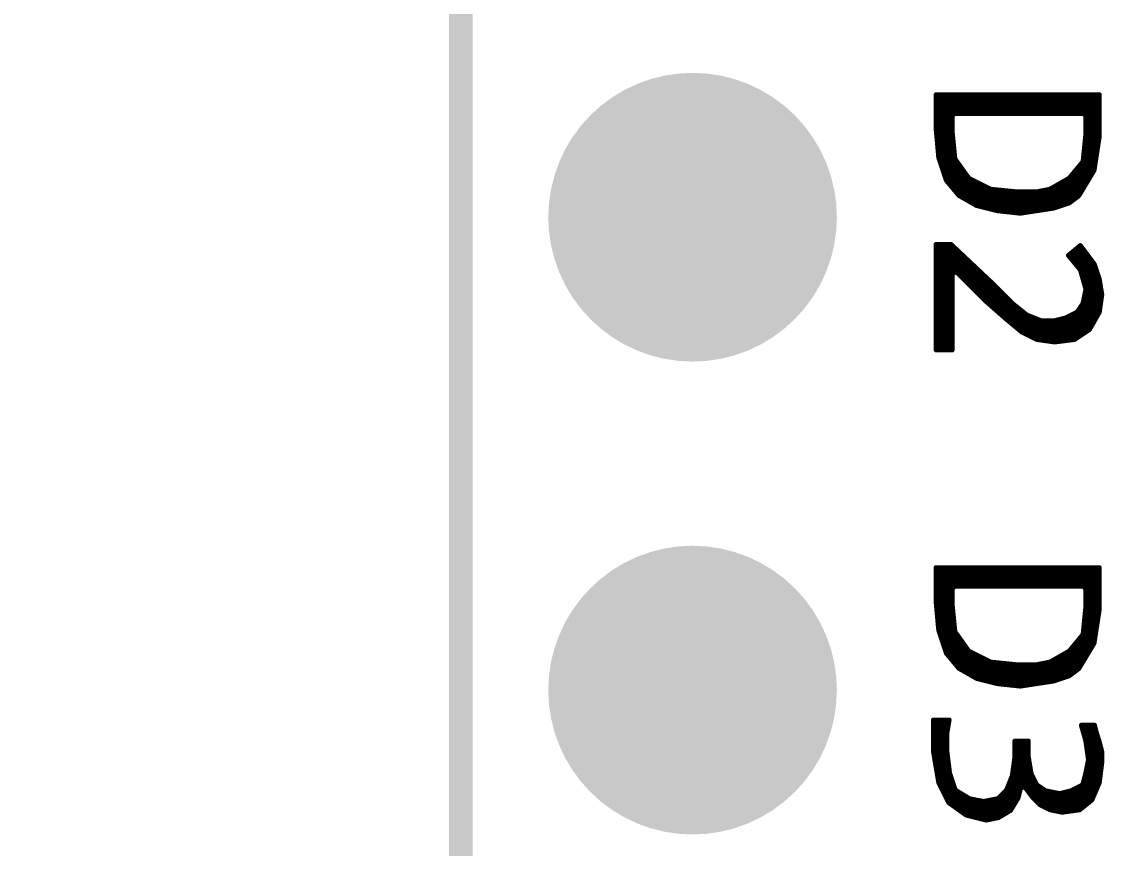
# Model space of a CAD drawing. Extents: x 491.8 to 537.2, y 395.3 to 465.5.
# Drawn here: x 497.64 to 503.46, y 405.52 to 409.96 of the extents above; entities that cross this region are included whole.
import ezdxf

# ---------------------------------------------------------------- set-up
doc = ezdxf.new("R2010")
doc.units = 0
doc.header["$MEASUREMENT"] = 0
doc.layers.get('0').update_dxf_attribs({"linetype": 'CONTINUOUS'})
doc.layers.get('Defpoints').update_dxf_attribs({"linetype": 'CONTINUOUS'})
doc.layers.add('SILKSCREENTOP_P', color=251, linetype='CONTINUOUS')
doc.styles.get("Standard").update_dxf_attribs({"font": 'arial.ttf'})
doc.dimstyles.get("Standard").update_dxf_attribs({"dimtxt": 1.5, "dimasz": 1.5, "dimexe": 0.18, "dimexo": 0, "dimgap": 0.5, "dimtad": 0, "dimtih": 1, "dimtoh": 1, "dimzin": 0, "dimdsep": 46, "dimtxsty": 'Standard', "dimcen": 0.09, "dimadec": 0, "dimazin": 0, "dimtfac": 1, "dimtofl": 0, "dimtmove": 2, "dimatfit": 3, "dimfxl": 1, "dimtolj": 1, "dimtzin": 0, "dimarcsym": 0})

# ---------------------------------------------------------------- blocks, each defined once
blk = doc.blocks.new('ROUND_1')
at = {"const_width": 0.0127}
blk.add_lwpolyline([(-0.00635, 0, 1), (0.00635, 0, 1)], format="xyb", close=True, dxfattribs=at)
blk = doc.blocks.new('ROUND_370')
at = {"const_width": 0.77546}
blk.add_lwpolyline([(-0.38773, 0, 1), (0.38773, 0, 1)], format="xyb", close=True, dxfattribs=at)
blk = doc.blocks.new('*D53')
at = {"color": 0, "linetype": 'Continuous', "lineweight": -2}
for p, q in [((501.0318, 448.26), (494.2153, 448.26)), ((494.3953, 446.76), (494.3953, 425.3958)), ((494.3953, 401.5), (494.3953, 422.8641)), ((501.0318, 400), (494.2153, 400))]:
    blk.add_line(p, q, dxfattribs=at)
at = {"color": 0, "linetype": 'Continuous'}
for points in [[(494.1453, 446.76), (494.6453, 446.76), (494.3953, 448.26)], [(494.1453, 401.5), (494.6453, 401.5), (494.3953, 400)]]:
    blk.add_solid(points, dxfattribs=at)
at = {"layer": 'Defpoints', "color": 0, "linetype": 'Continuous'}
for p in [(501.0318, 448.26), (494.3953, 400), (501.0318, 400)]:
    blk.add_point(p, dxfattribs=at)
at = {"color": 0, "linetype": 'Continuous', "insert": (494.3953, 424.13), "char_height": 1.5, "attachment_point": 5}
blk.add_mtext('\\A1;48.26', dxfattribs=at)

msp = doc.modelspace()

# ---------------------------------------------------------------- linework, layer by layer
at = {"const_width": 0.127}
msp.add_lwpolyline([(500.000016, 400.99996), (500.000016, 447.259964)], dxfattribs=at)
at = {"layer": 'SILKSCREENTOP_P', "const_width": 0.0254}
for points in [[(503.430286, 409.56865), (502.552716, 409.56865)], [(502.552716, 409.56865), (502.552716, 409.3845)], [(502.5644, 409.255722), (502.5644, 409.56865)], [(502.5898, 409.161742), (502.5898, 409.56865)], [(502.6152, 409.099004), (502.6152, 409.56865)], [(502.6406, 409.457652), (502.6406, 409.56865)], [(502.666, 409.46705), (502.666, 409.56865)], [(502.6914, 409.46705), (502.6914, 409.56865)], [(502.7168, 409.46705), (502.7168, 409.56865)], [(502.7422, 409.46705), (502.7422, 409.56865)], [(502.7676, 409.46705), (502.7676, 409.56865)], [(502.793, 409.46705), (502.793, 409.56865)], [(502.8184, 409.46705), (502.8184, 409.56865)], [(502.8438, 409.46705), (502.8438, 409.56865)], [(502.8692, 409.46705), (502.8692, 409.56865)], [(502.8946, 409.46705), (502.8946, 409.56865)], [(502.92, 409.46705), (502.92, 409.56865)], [(502.9454, 409.46705), (502.9454, 409.56865)], [(502.9708, 409.46705), (502.9708, 409.56865)], [(502.9962, 409.46705), (502.9962, 409.56865)], [(503.0216, 409.46705), (503.0216, 409.56865)], [(503.047, 409.46705), (503.047, 409.56865)], [(503.0724, 409.46705), (503.0724, 409.56865)], [(503.0978, 409.46705), (503.0978, 409.56865)], [(503.1232, 409.46705), (503.1232, 409.56865)], [(503.1486, 409.46705), (503.1486, 409.56865)], [(503.174, 409.46705), (503.174, 409.56865)], [(503.1994, 409.46705), (503.1994, 409.56865)], [(503.2248, 409.46705), (503.2248, 409.56865)], [(503.2502, 409.46705), (503.2502, 409.56865)], [(503.2756, 409.46705), (503.2756, 409.56865)], [(503.301, 409.46705), (503.301, 409.56865)], [(503.3264, 409.46705), (503.3264, 409.56865)], [(503.3518, 409.464764), (503.3518, 409.56865)], [(503.3772, 409.120086), (503.3772, 409.56865)], [(503.4026, 409.16225), (503.4026, 409.56865)], [(503.428, 409.326842), (503.428, 409.56865)], [(503.430286, 409.34259), (503.430286, 409.56865)], [(502.640092, 409.45435), (502.652792, 409.46705)], [(502.640092, 409.369768), (502.640092, 409.45435)], [(502.652792, 409.46705), (503.344434, 409.46705)], [(503.344434, 409.46705), (503.357134, 409.45435)], [(503.357134, 409.45435), (503.357134, 409.355544)], [(502.552716, 409.3845), (502.566686, 409.231338)], [(502.640346, 409.368498), (502.640092, 409.369768)], [(502.654316, 409.227528), (502.640346, 409.368498)], [(502.6406, 409.068524), (502.6406, 409.364942)], [(503.35688, 409.354528), (503.34291, 409.213304)], [(503.357134, 409.355544), (503.35688, 409.354528)], [(503.4026, 409.162504), (503.430286, 409.34259)], [(503.3518, 409.077668), (503.3518, 409.302712)], [(502.566686, 409.231338), (502.607834, 409.107894)], [(502.656602, 409.221178), (502.654316, 409.227528)], [(502.727214, 409.122626), (502.656602, 409.221178)], [(502.666, 409.038044), (502.666, 409.208224)], [(503.339862, 409.206446), (503.269504, 409.121864)], [(503.34291, 409.213304), (503.339862, 409.206446)], [(502.6914, 409.017724), (502.6914, 409.172664)], [(503.301, 409.010866), (503.301, 409.15971)], [(503.320558, 409.025598), (503.4026, 409.162504)], [(503.3264, 409.03525), (503.3264, 409.19019)], [(502.607834, 409.107894), (502.675398, 409.026868)], [(502.7168, 409.003246), (502.7168, 409.137104)], [(502.731786, 409.118562), (502.727214, 409.122626)], [(502.844816, 409.062174), (502.731786, 409.118562)], [(502.7422, 408.988768), (502.7422, 409.113482)], [(502.7676, 408.974036), (502.7676, 409.100782)], [(503.265948, 409.118816), (503.167142, 409.062428)], [(503.2248, 408.97175), (503.2248, 409.095448)], [(503.2502, 408.980132), (503.2502, 409.109926)], [(503.269504, 409.121864), (503.265948, 409.118816)], [(503.2756, 408.991816), (503.2756, 409.12923)], [(502.793, 408.966924), (502.793, 409.088082)], [(502.8184, 408.960574), (502.8184, 409.075382)], [(502.8438, 408.954224), (502.8438, 409.062682)], [(502.849134, 409.060904), (502.844816, 409.062174)], [(502.990358, 409.04668), (502.849134, 409.060904)], [(502.8692, 408.947874), (502.8692, 409.058872)], [(502.8946, 408.943302), (502.8946, 409.056332)], [(502.92, 408.940508), (502.92, 409.053792)], [(502.9454, 408.937714), (502.9454, 409.051252)], [(502.9708, 408.93492), (502.9708, 409.048712)], [(502.991628, 409.04668), (502.990358, 409.04668)], [(503.090434, 409.04668), (502.991628, 409.04668)], [(502.9962, 408.932126), (502.9962, 409.04668)], [(503.0216, 408.933396), (503.0216, 409.04668)], [(503.047, 408.93746), (503.047, 409.04668)], [(503.0724, 408.94127), (503.0724, 409.04668)], [(503.09272, 409.046934), (503.090434, 409.04668)], [(503.163332, 409.060904), (503.09272, 409.046934)], [(503.0978, 408.945334), (503.0978, 409.04795)], [(503.1232, 408.949144), (503.1232, 409.05303)], [(503.1486, 408.952954), (503.1486, 409.05811)], [(503.167142, 409.062428), (503.163332, 409.060904)], [(503.174, 408.957018), (503.174, 409.066238)], [(503.1994, 408.963368), (503.1994, 409.080716)], [(502.675398, 409.026868), (502.770648, 408.972512)], [(503.186192, 408.958796), (503.267726, 408.985974)], [(503.267726, 408.985974), (503.320558, 409.025598)], [(502.770648, 408.972512), (502.880884, 408.944826)], [(502.880884, 408.944826), (503.005344, 408.93111)], [(503.005344, 408.93111), (503.186192, 408.958796)], [(502.633742, 408.764486), (502.552716, 408.764486)], [(502.552716, 408.764486), (502.552716, 408.19705)], [(502.5644, 408.19705), (502.5644, 408.764486)], [(502.5898, 408.19705), (502.5898, 408.764486)], [(502.6152, 408.19705), (502.6152, 408.764486)], [(502.869708, 408.542236), (502.633742, 408.764486)], [(502.6406, 408.61107), (502.6406, 408.757882)], [(503.328178, 408.758898), (503.263408, 408.70505)], [(503.3264, 408.629358), (503.3264, 408.757374)], [(503.403616, 408.658314), (503.328178, 408.758898)], [(502.666, 408.612594), (502.666, 408.734006)], [(502.6914, 408.587194), (502.6914, 408.71013)], [(502.7168, 408.561794), (502.7168, 408.686254)], [(503.263408, 408.70505), (503.325892, 408.63012)], [(503.2756, 408.690318), (503.2756, 408.714956)], [(503.301, 408.659838), (503.301, 408.736292)], [(503.3518, 408.543252), (503.3518, 408.727148)], [(503.3772, 408.30627), (503.3772, 408.693366)], [(502.7422, 408.536394), (502.7422, 408.662378)], [(502.7676, 408.510994), (502.7676, 408.638502)], [(503.325892, 408.63012), (503.328432, 408.625294)], [(503.328432, 408.625294), (503.356626, 408.526488)], [(503.4026, 408.35072), (503.4026, 408.65933)], [(503.430794, 408.576526), (503.403616, 408.658314)], [(502.640092, 408.607768), (502.661936, 408.616658)], [(502.640092, 408.19705), (502.640092, 408.607768)], [(502.661936, 408.616658), (502.816876, 408.461718)], [(502.793, 408.485594), (502.793, 408.614626)], [(502.8184, 408.460448), (502.8184, 408.590496)], [(502.8438, 408.438096), (502.8438, 408.56662)], [(503.428, 408.39517), (503.428, 408.584654)], [(503.444256, 408.494738), (503.430794, 408.576526)], [(502.8692, 408.415998), (502.8692, 408.542744)], [(502.968514, 408.443684), (502.869708, 408.542236)], [(502.8946, 408.393646), (502.8946, 408.517344)], [(503.35688, 408.520646), (503.342656, 408.450034)], [(503.356626, 408.526488), (503.35688, 408.520646)], [(502.816876, 408.461718), (502.929144, 408.36342)], [(502.92, 408.371548), (502.92, 408.491944)], [(502.9454, 408.349958), (502.9454, 408.466544)], [(503.342656, 408.450034), (503.340878, 408.445462)], [(503.3518, 408.289252), (503.3518, 408.495754)], [(503.430794, 408.40025), (503.444256, 408.494738)], [(502.96953, 408.442668), (502.968514, 408.443684)], [(503.040142, 408.38628), (502.96953, 408.442668)], [(502.9708, 408.328876), (502.9708, 408.441652)], [(502.9962, 408.30754), (502.9962, 408.421332)], [(503.0216, 408.289506), (503.0216, 408.401012)], [(503.307604, 408.39898), (503.251216, 408.370532)], [(503.301, 408.25547), (503.301, 408.395424)], [(503.312684, 408.403298), (503.307604, 408.39898)], [(503.340878, 408.445462), (503.312684, 408.403298)], [(503.3264, 408.272488), (503.3264, 408.423872)], [(503.3772, 408.30627), (503.430794, 408.40025)], [(502.929144, 408.36342), (503.01271, 408.293824)], [(503.04319, 408.384248), (503.040142, 408.38628)], [(503.113802, 408.356054), (503.04319, 408.384248)], [(503.047, 408.276806), (503.047, 408.382724)], [(503.0724, 408.264106), (503.0724, 408.372564)], [(503.0978, 408.252676), (503.0978, 408.362404)], [(503.118628, 408.355292), (503.113802, 408.356054)], [(503.188986, 408.355292), (503.118628, 408.355292)], [(503.1232, 408.24912), (503.1232, 408.355292)], [(503.1486, 408.24531), (503.1486, 408.355292)], [(503.174, 408.241754), (503.174, 408.355292)], [(503.192288, 408.355546), (503.188986, 408.355292)], [(503.248676, 408.36977), (503.192288, 408.355546)], [(503.1994, 408.240738), (503.1994, 408.357324)], [(503.2248, 408.24404), (503.2248, 408.363674)], [(503.251216, 408.370532), (503.248676, 408.36977)], [(503.2502, 408.247088), (503.2502, 408.370278)], [(503.2756, 408.25039), (503.2756, 408.382724)], [(503.01271, 408.293824), (503.094244, 408.253184)], [(503.297444, 408.253184), (503.3772, 408.30627)], [(503.094244, 408.253184), (503.18924, 408.239468)], [(503.18924, 408.239468), (503.297444, 408.253184)], [(502.552716, 408.19705), (502.640092, 408.19705)], [(503.430286, 407.02865), (502.552716, 407.02865)], [(502.552716, 407.02865), (502.552716, 406.8445)], [(502.5644, 406.715722), (502.5644, 407.02865)], [(502.5898, 406.621742), (502.5898, 407.02865)], [(502.6152, 406.559004), (502.6152, 407.02865)], [(502.6406, 406.917652), (502.6406, 407.02865)], [(502.666, 406.92705), (502.666, 407.02865)], [(502.6914, 406.92705), (502.6914, 407.02865)], [(502.7168, 406.92705), (502.7168, 407.02865)], [(502.7422, 406.92705), (502.7422, 407.02865)], [(502.7676, 406.92705), (502.7676, 407.02865)], [(502.793, 406.92705), (502.793, 407.02865)], [(502.8184, 406.92705), (502.8184, 407.02865)], [(502.8438, 406.92705), (502.8438, 407.02865)], [(502.8692, 406.92705), (502.8692, 407.02865)], [(502.8946, 406.92705), (502.8946, 407.02865)], [(502.92, 406.92705), (502.92, 407.02865)], [(502.9454, 406.92705), (502.9454, 407.02865)], [(502.9708, 406.92705), (502.9708, 407.02865)], [(502.9962, 406.92705), (502.9962, 407.02865)], [(503.0216, 406.92705), (503.0216, 407.02865)], [(503.047, 406.92705), (503.047, 407.02865)], [(503.0724, 406.92705), (503.0724, 407.02865)], [(503.0978, 406.92705), (503.0978, 407.02865)], [(503.1232, 406.92705), (503.1232, 407.02865)], [(503.1486, 406.92705), (503.1486, 407.02865)], [(503.174, 406.92705), (503.174, 407.02865)], [(503.1994, 406.92705), (503.1994, 407.02865)], [(503.2248, 406.92705), (503.2248, 407.02865)], [(503.2502, 406.92705), (503.2502, 407.02865)], [(503.2756, 406.92705), (503.2756, 407.02865)], [(503.301, 406.92705), (503.301, 407.02865)], [(503.3264, 406.92705), (503.3264, 407.02865)], [(503.3518, 406.924764), (503.3518, 407.02865)], [(503.3772, 406.580086), (503.3772, 407.02865)], [(503.4026, 406.62225), (503.4026, 407.02865)], [(503.428, 406.786842), (503.428, 407.02865)], [(503.430286, 406.80259), (503.430286, 407.02865)], [(502.640092, 406.91435), (502.652792, 406.92705)], [(502.640092, 406.829768), (502.640092, 406.91435)], [(502.652792, 406.92705), (503.344434, 406.92705)], [(503.344434, 406.92705), (503.357134, 406.91435)], [(503.357134, 406.91435), (503.357134, 406.815544)], [(502.552716, 406.8445), (502.566686, 406.691338)], [(502.640346, 406.828498), (502.640092, 406.829768)], [(502.654316, 406.687528), (502.640346, 406.828498)], [(502.6406, 406.528524), (502.6406, 406.824942)], [(503.35688, 406.814528), (503.34291, 406.673304)], [(503.3518, 406.537668), (503.3518, 406.762712)], [(503.357134, 406.815544), (503.35688, 406.814528)], [(503.4026, 406.622504), (503.430286, 406.80259)], [(502.566686, 406.691338), (502.607834, 406.567894)], [(502.656602, 406.681178), (502.654316, 406.687528)], [(502.727214, 406.582626), (502.656602, 406.681178)], [(502.666, 406.498044), (502.666, 406.668224)], [(503.339862, 406.666446), (503.269504, 406.581864)], [(503.3264, 406.49525), (503.3264, 406.65019)], [(503.34291, 406.673304), (503.339862, 406.666446)], [(502.6914, 406.477724), (502.6914, 406.632664)], [(502.7168, 406.463246), (502.7168, 406.597104)], [(503.2756, 406.451816), (503.2756, 406.58923)], [(503.301, 406.470866), (503.301, 406.61971)], [(503.320558, 406.485598), (503.4026, 406.622504)], [(502.607834, 406.567894), (502.675398, 406.486868)], [(502.731786, 406.578562), (502.727214, 406.582626)], [(502.844816, 406.522174), (502.731786, 406.578562)], [(502.7422, 406.448768), (502.7422, 406.573482)], [(502.7676, 406.434036), (502.7676, 406.560782)], [(502.793, 406.426924), (502.793, 406.548082)], [(502.8184, 406.420574), (502.8184, 406.535382)], [(503.265948, 406.578816), (503.167142, 406.522428)], [(503.1994, 406.423368), (503.1994, 406.540716)], [(503.2248, 406.43175), (503.2248, 406.555448)], [(503.2502, 406.440132), (503.2502, 406.569926)], [(503.269504, 406.581864), (503.265948, 406.578816)], [(502.675398, 406.486868), (502.770648, 406.432512)], [(502.8438, 406.414224), (502.8438, 406.522682)], [(502.849134, 406.520904), (502.844816, 406.522174)], [(502.990358, 406.50668), (502.849134, 406.520904)], [(502.8692, 406.407874), (502.8692, 406.518872)], [(502.8946, 406.403302), (502.8946, 406.516332)], [(502.92, 406.400508), (502.92, 406.513792)], [(502.9454, 406.397714), (502.9454, 406.511252)], [(502.9708, 406.39492), (502.9708, 406.508712)], [(502.991628, 406.50668), (502.990358, 406.50668)], [(503.090434, 406.50668), (502.991628, 406.50668)], [(502.9962, 406.392126), (502.9962, 406.50668)], [(503.0216, 406.393396), (503.0216, 406.50668)], [(503.047, 406.39746), (503.047, 406.50668)], [(503.0724, 406.40127), (503.0724, 406.50668)], [(503.09272, 406.506934), (503.090434, 406.50668)], [(503.163332, 406.520904), (503.09272, 406.506934)], [(503.0978, 406.405334), (503.0978, 406.50795)], [(503.1232, 406.409144), (503.1232, 406.51303)], [(503.1486, 406.412954), (503.1486, 406.51811)], [(503.167142, 406.522428), (503.163332, 406.520904)], [(503.174, 406.417018), (503.174, 406.526238)], [(503.267726, 406.445974), (503.320558, 406.485598)], [(502.770648, 406.432512), (502.880884, 406.404826)], [(503.005344, 406.39111), (503.186192, 406.418796)], [(503.186192, 406.418796), (503.267726, 406.445974)], [(502.880884, 406.404826), (503.005344, 406.39111)], [(502.623836, 406.210262), (502.538492, 406.210262)], [(502.538492, 406.210262), (502.538492, 406.04059)], [(502.539, 406.03805), (502.539, 406.210262)], [(502.5644, 405.88565), (502.5644, 406.210262)], [(502.5898, 405.82723), (502.5898, 406.210262)], [(502.612152, 406.140412), (502.623836, 406.210262)], [(502.6152, 406.1587), (502.6152, 406.210262)], [(503.404886, 406.182068), (503.333004, 406.182068)], [(503.333004, 406.182068), (503.356626, 406.099518)], [(503.3518, 406.116028), (503.3518, 406.182068)], [(503.3772, 405.76881), (503.3772, 406.182068)], [(503.4026, 405.807926), (503.4026, 406.182068)], [(503.41657, 406.135332), (503.404886, 406.182068)], [(502.611898, 406.13838), (502.612152, 406.140412)], [(502.611898, 406.039574), (502.611898, 406.13838)], [(503.417078, 406.134316), (503.41657, 406.135332)], [(503.430794, 406.092406), (503.417078, 406.134316)], [(503.049286, 406.097486), (502.976134, 406.097486)], [(502.976134, 406.097486), (502.976134, 406.01138)], [(502.9962, 405.800052), (502.9962, 406.097486)], [(503.0216, 405.854662), (503.0216, 406.097486)], [(503.047, 405.826976), (503.047, 406.097486)], [(503.049286, 406.01138), (503.049286, 406.097486)], [(503.356626, 406.099518), (503.35688, 406.09774)], [(503.35688, 406.09774), (503.371104, 405.998934)], [(503.428, 405.867108), (503.428, 406.101296)], [(503.44451, 406.03805), (503.430794, 406.092406)], [(502.538492, 406.04059), (502.566432, 405.87422)], [(502.612152, 406.03805), (502.611898, 406.039574)], [(502.626122, 405.92502), (502.612152, 406.03805)], [(502.6152, 405.77643), (502.6152, 406.012904)], [(502.97588, 406.009602), (502.96191, 405.910796)], [(502.976134, 406.01138), (502.97588, 406.009602)], [(503.04954, 406.009348), (503.049286, 406.01138)], [(503.063764, 405.924512), (503.04954, 406.009348)], [(503.44451, 405.983948), (503.44451, 406.03805)], [(502.9708, 405.752046), (502.9708, 405.973788)], [(503.37085, 405.994616), (503.35688, 405.924258)], [(503.371104, 405.997156), (503.37085, 405.994616)], [(503.371104, 405.998934), (503.371104, 405.997156)], [(503.430794, 405.873458), (503.44451, 405.983948)], [(502.62663, 405.922734), (502.626122, 405.92502)], [(502.655078, 405.837898), (502.62663, 405.922734)], [(502.960894, 405.907748), (502.9327, 405.83739)], [(502.96191, 405.910796), (502.960894, 405.907748)], [(503.06478, 405.920956), (503.063764, 405.924512)], [(503.092974, 405.864568), (503.06478, 405.920956)], [(503.0724, 405.793194), (503.0724, 405.90597)], [(503.356626, 405.923496), (503.342656, 405.867108)], [(503.3518, 405.74849), (503.3518, 405.904192)], [(503.35688, 405.924258), (503.356626, 405.923496)], [(502.566432, 405.87422), (502.620534, 405.765762)], [(502.6406, 405.751538), (502.6406, 405.881078)], [(502.660412, 405.83104), (502.655078, 405.837898)], [(502.929906, 405.833072), (502.887742, 405.790654)], [(502.9327, 405.83739), (502.929906, 405.833072)], [(502.9454, 405.719026), (502.9454, 405.868886)], [(502.993914, 405.7904), (503.007376, 405.84501)], [(503.007376, 405.84501), (503.029982, 405.849582)], [(503.029982, 405.849582), (503.071638, 405.793956)], [(503.097292, 405.859742), (503.092974, 405.864568)], [(503.13971, 405.831548), (503.097292, 405.859742)], [(503.0978, 405.767794), (503.0978, 405.859488)], [(503.1232, 405.747982), (503.1232, 405.84247)], [(503.144282, 405.829516), (503.13971, 405.831548)], [(503.335798, 405.85898), (503.27941, 405.830532)], [(503.301, 405.723598), (503.301, 405.841454)], [(503.3264, 405.72817), (503.3264, 405.854154)], [(503.342656, 405.867108), (503.335798, 405.85898)], [(503.390408, 405.779478), (503.430794, 405.873458)], [(502.731024, 405.788876), (502.660412, 405.83104)], [(502.666, 405.73325), (502.666, 405.827738)], [(502.6914, 405.715216), (502.6914, 405.812498)], [(502.7168, 405.697944), (502.7168, 405.797258)], [(502.735088, 405.787098), (502.731024, 405.788876)], [(502.8057, 405.773128), (502.735088, 405.787098)], [(502.7422, 405.691594), (502.7422, 405.785828)], [(502.7676, 405.685244), (502.7676, 405.780748)], [(502.793, 405.678894), (502.793, 405.775668)], [(502.810526, 405.773128), (502.8057, 405.773128)], [(502.881138, 405.787098), (502.810526, 405.773128)], [(502.8184, 405.672544), (502.8184, 405.774652)], [(502.8438, 405.675846), (502.8438, 405.779732)], [(502.8692, 405.680926), (502.8692, 405.784812)], [(502.887742, 405.790654), (502.881138, 405.787098)], [(502.8946, 405.688546), (502.8946, 405.797766)], [(502.92, 405.703786), (502.92, 405.823166)], [(502.954036, 405.72436), (502.993914, 405.7904)], [(503.071638, 405.793956), (503.112024, 405.75357)], [(503.214894, 405.815546), (503.144282, 405.829516)], [(503.1486, 405.735282), (503.1486, 405.828754)], [(503.174, 405.725376), (503.174, 405.823674)], [(503.1994, 405.720296), (503.1994, 405.818594)], [(503.220482, 405.815546), (503.214894, 405.815546)], [(503.27687, 405.82977), (503.220482, 405.815546)], [(503.2248, 405.715216), (503.2248, 405.816562)], [(503.2502, 405.716486), (503.2502, 405.822912)], [(503.2756, 405.720042), (503.2756, 405.829262)], [(503.27941, 405.830532), (503.27687, 405.82977)], [(503.324876, 405.727154), (503.390408, 405.779478)], [(502.620534, 405.765762), (502.714768, 405.698452)], [(502.88825, 405.684736), (502.954036, 405.72436)], [(503.112024, 405.75357), (503.16511, 405.727154)], [(503.16511, 405.727154), (503.231912, 405.713692)], [(503.231912, 405.713692), (503.324876, 405.727154)], [(502.714768, 405.698452), (502.822464, 405.671528)], [(502.822464, 405.671528), (502.88825, 405.684736)]]:
    msp.add_lwpolyline(points, dxfattribs=at)

# ---------------------------------------------------------------- block references
for p in [(501.244616, 408.910282), (501.244616, 406.370282)]:
    msp.add_blockref('ROUND_370', p)
at = {"layer": 'SILKSCREENTOP_P'}
for p in [(502.552716, 409.56865), (502.5644, 409.56865), (502.5898, 409.56865), (502.6152, 409.56865), (502.6406, 409.56865), (502.666, 409.56865), (502.6914, 409.56865), (502.7168, 409.56865), (502.7422, 409.56865), (502.7676, 409.56865), (502.793, 409.56865), (502.8184, 409.56865), (502.8438, 409.56865), (502.8692, 409.56865), (502.8946, 409.56865), (502.92, 409.56865), (502.9454, 409.56865), (502.9708, 409.56865), (502.9962, 409.56865), (503.0216, 409.56865), (503.047, 409.56865), (503.0724, 409.56865), (503.0978, 409.56865), (503.1232, 409.56865), (503.1486, 409.56865), (503.174, 409.56865), (503.1994, 409.56865), (503.2248, 409.56865), (503.2502, 409.56865), (503.2756, 409.56865), (503.301, 409.56865), (503.3264, 409.56865), (503.3518, 409.56865), (503.3772, 409.56865), (503.4026, 409.56865), (503.428, 409.56865), (503.430286, 409.56865), (503.430286, 409.56865), (502.640092, 409.45435), (502.6406, 409.457652), (502.652792, 409.46705), (502.666, 409.46705), (502.6914, 409.46705), (502.7168, 409.46705), (502.7422, 409.46705), (502.7676, 409.46705), (502.793, 409.46705), (502.8184, 409.46705), (502.8438, 409.46705), (502.8692, 409.46705), (502.8946, 409.46705), (502.92, 409.46705), (502.9454, 409.46705), (502.9708, 409.46705), (502.9962, 409.46705), (503.0216, 409.46705), (503.047, 409.46705), (503.0724, 409.46705), (503.0978, 409.46705), (503.1232, 409.46705), (503.1486, 409.46705), (503.174, 409.46705), (503.1994, 409.46705), (503.2248, 409.46705), (503.2502, 409.46705), (503.2756, 409.46705), (503.301, 409.46705), (503.3264, 409.46705), (503.344434, 409.46705), (503.3518, 409.464764), (503.357134, 409.45435), (503.357134, 409.45435), (502.552716, 409.3845), (502.640092, 409.369768), (502.640346, 409.368498), (502.6406, 409.364942), (503.35688, 409.354528), (503.357134, 409.355544), (503.428, 409.326842), (503.430286, 409.34259), (503.3518, 409.302712), (502.5644, 409.255722), (502.566686, 409.231338), (502.654316, 409.227528), (502.656602, 409.221178), (502.666, 409.208224), (503.339862, 409.206446), (503.34291, 409.213304), (502.5898, 409.161742), (502.6914, 409.172664), (503.301, 409.15971), (503.3264, 409.19019), (503.4026, 409.162504), (503.4026, 409.16225), (502.607834, 409.107894), (502.6152, 409.099004), (502.7168, 409.137104), (502.727214, 409.122626), (502.731786, 409.118562), (502.7422, 409.113482), (502.7676, 409.100782), (503.2248, 409.095448), (503.2502, 409.109926), (503.265948, 409.118816), (503.269504, 409.121864), (503.2756, 409.12923), (503.3772, 409.120086), (502.6406, 409.068524), (502.666, 409.038044), (502.793, 409.088082), (502.8184, 409.075382), (502.8438, 409.062682), (502.844816, 409.062174), (502.849134, 409.060904), (502.8692, 409.058872), (502.8946, 409.056332), (502.92, 409.053792), (502.9454, 409.051252), (502.9708, 409.048712), (502.990358, 409.04668), (502.991628, 409.04668), (502.9962, 409.04668), (503.0216, 409.04668), (503.047, 409.04668), (503.0724, 409.04668), (503.090434, 409.04668), (503.09272, 409.046934), (503.0978, 409.04795), (503.1232, 409.05303), (503.1486, 409.05811), (503.163332, 409.060904), (503.167142, 409.062428), (503.174, 409.066238), (503.1994, 409.080716), (503.3264, 409.03525), (503.3518, 409.077668), (502.675398, 409.026868), (502.6914, 409.017724), (502.7168, 409.003246), (502.7422, 408.988768), (502.7676, 408.974036), (503.2502, 408.980132), (503.267726, 408.985974), (503.2756, 408.991816), (503.301, 409.010866), (503.320558, 409.025598), (502.770648, 408.972512), (502.793, 408.966924), (502.8184, 408.960574), (502.8438, 408.954224), (502.8692, 408.947874), (502.880884, 408.944826), (502.8946, 408.943302), (502.92, 408.940508), (502.9454, 408.937714), (502.9708, 408.93492), (502.9962, 408.932126), (503.005344, 408.93111), (503.0216, 408.933396), (503.047, 408.93746), (503.0724, 408.94127), (503.0978, 408.945334), (503.1232, 408.949144), (503.1486, 408.952954), (503.174, 408.957018), (503.186192, 408.958796), (503.1994, 408.963368), (503.2248, 408.97175), (502.552716, 408.764486), (502.5644, 408.764486), (502.5898, 408.764486), (502.6152, 408.764486), (502.633742, 408.764486), (502.6406, 408.757882), (503.3264, 408.757374), (503.328178, 408.758898), (502.666, 408.734006), (502.6914, 408.71013), (502.7168, 408.686254), (503.263408, 408.70505), (503.2756, 408.714956), (503.2756, 408.690318), (503.301, 408.736292), (503.3518, 408.727148), (503.3772, 408.693366), (502.7422, 408.662378), (502.7676, 408.638502), (503.301, 408.659838), (503.325892, 408.63012), (503.3264, 408.629358), (503.328432, 408.625294), (503.4026, 408.65933), (503.403616, 408.658314), (502.640092, 408.607768), (502.6406, 408.61107), (502.661936, 408.616658), (502.666, 408.612594), (502.6914, 408.587194), (502.793, 408.614626), (502.8184, 408.590496), (502.8438, 408.56662), (503.428, 408.584654), (503.430794, 408.576526), (502.7168, 408.561794), (502.7422, 408.536394), (502.7676, 408.510994), (502.8692, 408.542744), (502.869708, 408.542236), (502.8946, 408.517344), (503.3518, 408.543252), (503.356626, 408.526488), (503.35688, 408.520646), (502.793, 408.485594), (502.816876, 408.461718), (502.8184, 408.460448), (502.92, 408.491944), (502.9454, 408.466544), (503.342656, 408.450034), (503.3518, 408.495754), (503.444256, 408.494738), (503.444256, 408.494738), (502.8438, 408.438096), (502.8692, 408.415998), (502.8946, 408.393646), (502.968514, 408.443684), (502.96953, 408.442668), (502.9708, 408.441652), (502.9962, 408.421332), (503.0216, 408.401012), (503.301, 408.395424), (503.307604, 408.39898), (503.312684, 408.403298), (503.3264, 408.423872), (503.340878, 408.445462), (503.428, 408.39517), (503.430794, 408.40025), (502.92, 408.371548), (502.929144, 408.36342), (502.9454, 408.349958), (503.040142, 408.38628), (503.04319, 408.384248), (503.047, 408.382724), (503.0724, 408.372564), (503.0978, 408.362404), (503.113802, 408.356054), (503.118628, 408.355292), (503.1232, 408.355292), (503.1486, 408.355292), (503.174, 408.355292), (503.188986, 408.355292), (503.192288, 408.355546), (503.1994, 408.357324), (503.2248, 408.363674), (503.248676, 408.36977), (503.2502, 408.370278), (503.251216, 408.370532), (503.2756, 408.382724), (503.4026, 408.35072), (502.9708, 408.328876), (502.9962, 408.30754), (503.01271, 408.293824), (503.0216, 408.289506), (503.047, 408.276806), (503.3518, 408.289252), (503.3772, 408.30627), (503.3772, 408.30627), (503.0724, 408.264106), (503.094244, 408.253184), (503.0978, 408.252676), (503.1232, 408.24912), (503.1486, 408.24531), (503.174, 408.241754), (503.18924, 408.239468), (503.1994, 408.240738), (503.2248, 408.24404), (503.2502, 408.247088), (503.2756, 408.25039), (503.297444, 408.253184), (503.301, 408.25547), (503.3264, 408.272488), (502.552716, 408.19705), (502.5644, 408.19705), (502.5898, 408.19705), (502.6152, 408.19705), (502.640092, 408.19705), (502.552716, 407.02865), (502.5644, 407.02865), (502.5898, 407.02865), (502.6152, 407.02865), (502.6406, 407.02865), (502.666, 407.02865), (502.6914, 407.02865), (502.7168, 407.02865), (502.7422, 407.02865), (502.7676, 407.02865), (502.793, 407.02865), (502.8184, 407.02865), (502.8438, 407.02865), (502.8692, 407.02865), (502.8946, 407.02865), (502.92, 407.02865), (502.9454, 407.02865), (502.9708, 407.02865), (502.9962, 407.02865), (503.0216, 407.02865), (503.047, 407.02865), (503.0724, 407.02865), (503.0978, 407.02865), (503.1232, 407.02865), (503.1486, 407.02865), (503.174, 407.02865), (503.1994, 407.02865), (503.2248, 407.02865), (503.2502, 407.02865), (503.2756, 407.02865), (503.301, 407.02865), (503.3264, 407.02865), (503.3518, 407.02865), (503.3772, 407.02865), (503.4026, 407.02865), (503.428, 407.02865), (503.430286, 407.02865), (503.430286, 407.02865), (502.640092, 406.91435), (502.6406, 406.917652), (502.652792, 406.92705), (502.666, 406.92705), (502.6914, 406.92705), (502.7168, 406.92705), (502.7422, 406.92705), (502.7676, 406.92705), (502.793, 406.92705), (502.8184, 406.92705), (502.8438, 406.92705), (502.8692, 406.92705), (502.8946, 406.92705), (502.92, 406.92705), (502.9454, 406.92705), (502.9708, 406.92705), (502.9962, 406.92705), (503.0216, 406.92705), (503.047, 406.92705), (503.0724, 406.92705), (503.0978, 406.92705), (503.1232, 406.92705), (503.1486, 406.92705), (503.174, 406.92705), (503.1994, 406.92705), (503.2248, 406.92705), (503.2502, 406.92705), (503.2756, 406.92705), (503.301, 406.92705), (503.3264, 406.92705), (503.344434, 406.92705), (503.3518, 406.924764), (503.357134, 406.91435), (503.357134, 406.91435), (502.552716, 406.8445), (502.640092, 406.829768), (502.640346, 406.828498), (502.6406, 406.824942), (503.3518, 406.762712), (503.35688, 406.814528), (503.357134, 406.815544), (503.428, 406.786842), (503.430286, 406.80259), (502.5644, 406.715722), (502.566686, 406.691338), (502.654316, 406.687528), (502.656602, 406.681178), (502.666, 406.668224), (503.3264, 406.65019), (503.339862, 406.666446), (503.34291, 406.673304), (502.5898, 406.621742), (502.6914, 406.632664), (502.7168, 406.597104), (503.2756, 406.58923), (503.301, 406.61971), (503.4026, 406.622504), (503.4026, 406.62225), (502.607834, 406.567894), (502.6152, 406.559004), (502.727214, 406.582626), (502.731786, 406.578562), (502.7422, 406.573482), (502.7676, 406.560782), (502.793, 406.548082), (502.8184, 406.535382), (503.1994, 406.540716), (503.2248, 406.555448), (503.2502, 406.569926), (503.265948, 406.578816), (503.269504, 406.581864), (503.3518, 406.537668), (503.3772, 406.580086), (502.6406, 406.528524), (502.666, 406.498044), (502.675398, 406.486868), (502.6914, 406.477724), (502.8438, 406.522682), (502.844816, 406.522174), (502.849134, 406.520904), (502.8692, 406.518872), (502.8946, 406.516332), (502.92, 406.513792), (502.9454, 406.511252), (502.9708, 406.508712), (502.990358, 406.50668), (502.991628, 406.50668), (502.9962, 406.50668), (503.0216, 406.50668), (503.047, 406.50668), (503.0724, 406.50668), (503.090434, 406.50668), (503.09272, 406.506934), (503.0978, 406.50795), (503.1232, 406.51303), (503.1486, 406.51811), (503.163332, 406.520904), (503.167142, 406.522428), (503.174, 406.526238), (503.320558, 406.485598), (503.3264, 406.49525), (502.7168, 406.463246), (502.7422, 406.448768), (502.7676, 406.434036), (502.770648, 406.432512), (502.793, 406.426924), (502.8184, 406.420574), (502.8438, 406.414224), (503.1486, 406.412954), (503.174, 406.417018), (503.186192, 406.418796), (503.1994, 406.423368), (503.2248, 406.43175), (503.2502, 406.440132), (503.267726, 406.445974), (503.2756, 406.451816), (503.301, 406.470866), (502.8692, 406.407874), (502.880884, 406.404826), (502.8946, 406.403302), (502.92, 406.400508), (502.9454, 406.397714), (502.9708, 406.39492), (502.9962, 406.392126), (503.005344, 406.39111), (503.0216, 406.393396), (503.047, 406.39746), (503.0724, 406.40127), (503.0978, 406.405334), (503.1232, 406.409144), (502.538492, 406.210262), (502.539, 406.210262), (502.5644, 406.210262), (502.5898, 406.210262), (502.6152, 406.210262), (502.623836, 406.210262), (503.333004, 406.182068), (503.3518, 406.182068), (503.3772, 406.182068), (503.4026, 406.182068), (503.404886, 406.182068), (502.611898, 406.13838), (502.612152, 406.140412), (502.6152, 406.1587), (503.41657, 406.135332), (503.417078, 406.134316), (502.976134, 406.097486), (502.9962, 406.097486), (503.0216, 406.097486), (503.047, 406.097486), (503.049286, 406.097486), (503.3518, 406.116028), (503.356626, 406.099518), (503.35688, 406.09774), (503.428, 406.101296), (503.430794, 406.092406), (502.538492, 406.04059), (502.539, 406.03805), (502.611898, 406.039574), (502.612152, 406.03805), (502.6152, 406.012904), (502.97588, 406.009602), (502.976134, 406.01138), (503.049286, 406.01138), (503.04954, 406.009348), (503.44451, 406.03805), (503.44451, 406.03805), (502.9708, 405.973788), (503.37085, 405.994616), (503.371104, 405.998934), (503.371104, 405.997156), (503.44451, 405.983948), (502.626122, 405.92502), (502.62663, 405.922734), (502.960894, 405.907748), (502.96191, 405.910796), (503.063764, 405.924512), (503.06478, 405.920956), (503.0724, 405.90597), (503.3518, 405.904192), (503.356626, 405.923496), (503.35688, 405.924258), (502.5644, 405.88565), (502.566432, 405.87422), (502.6406, 405.881078), (502.655078, 405.837898), (502.929906, 405.833072), (502.9327, 405.83739), (502.9454, 405.868886), (503.007376, 405.84501), (503.0216, 405.854662), (503.029982, 405.849582), (503.092974, 405.864568), (503.097292, 405.859742), (503.0978, 405.859488), (503.1232, 405.84247), (503.13971, 405.831548), (503.301, 405.841454), (503.3264, 405.854154), (503.335798, 405.85898), (503.342656, 405.867108), (503.428, 405.867108), (503.430794, 405.873458), (502.5898, 405.82723), (502.6152, 405.77643), (502.660412, 405.83104), (502.666, 405.827738), (502.6914, 405.812498), (502.7168, 405.797258), (502.731024, 405.788876), (502.735088, 405.787098), (502.7422, 405.785828), (502.7676, 405.780748), (502.793, 405.775668), (502.8057, 405.773128), (502.810526, 405.773128), (502.8184, 405.774652), (502.8438, 405.779732), (502.8692, 405.784812), (502.881138, 405.787098), (502.887742, 405.790654), (502.8946, 405.797766), (502.92, 405.823166), (502.993914, 405.7904), (502.9962, 405.800052), (503.047, 405.826976), (503.071638, 405.793956), (503.0724, 405.793194), (503.144282, 405.829516), (503.1486, 405.828754), (503.174, 405.823674), (503.1994, 405.818594), (503.214894, 405.815546), (503.220482, 405.815546), (503.2248, 405.816562), (503.2502, 405.822912), (503.2756, 405.829262), (503.27687, 405.82977), (503.27941, 405.830532), (503.390408, 405.779478), (503.4026, 405.807926), (502.620534, 405.765762), (502.6406, 405.751538), (502.666, 405.73325), (502.6914, 405.715216), (502.9454, 405.719026), (502.954036, 405.72436), (502.9708, 405.752046), (503.0978, 405.767794), (503.112024, 405.75357), (503.1232, 405.747982), (503.1486, 405.735282), (503.16511, 405.727154), (503.174, 405.725376), (503.1994, 405.720296), (503.2248, 405.715216), (503.2502, 405.716486), (503.2756, 405.720042), (503.301, 405.723598), (503.324876, 405.727154), (503.3264, 405.72817), (503.3518, 405.74849), (503.3772, 405.76881), (502.714768, 405.698452), (502.7168, 405.697944), (502.7422, 405.691594), (502.7676, 405.685244), (502.793, 405.678894), (502.8184, 405.672544), (502.822464, 405.671528), (502.8438, 405.675846), (502.8692, 405.680926), (502.88825, 405.684736), (502.8946, 405.688546), (502.92, 405.703786), (503.231912, 405.713692)]:
    msp.add_blockref('ROUND_1', p, dxfattribs=at)

# ---------------------------------------------------------------- dimensions: what is measured, and where the dimension line sits
at = {"linetype": 'Continuous'}
dim = msp.add_linear_dim(base=(494.395303, 399.999962), p1=(501.031764, 448.259962), p2=(501.031764, 399.999962), angle=90, dimstyle='Standard', dxfattribs=at)
dim.commit()
dim.dimension.update_dxf_attribs({"geometry": '*D53', "text_midpoint": (494.395303, 424.129962)})

doc.saveas('drawing.dxf')
